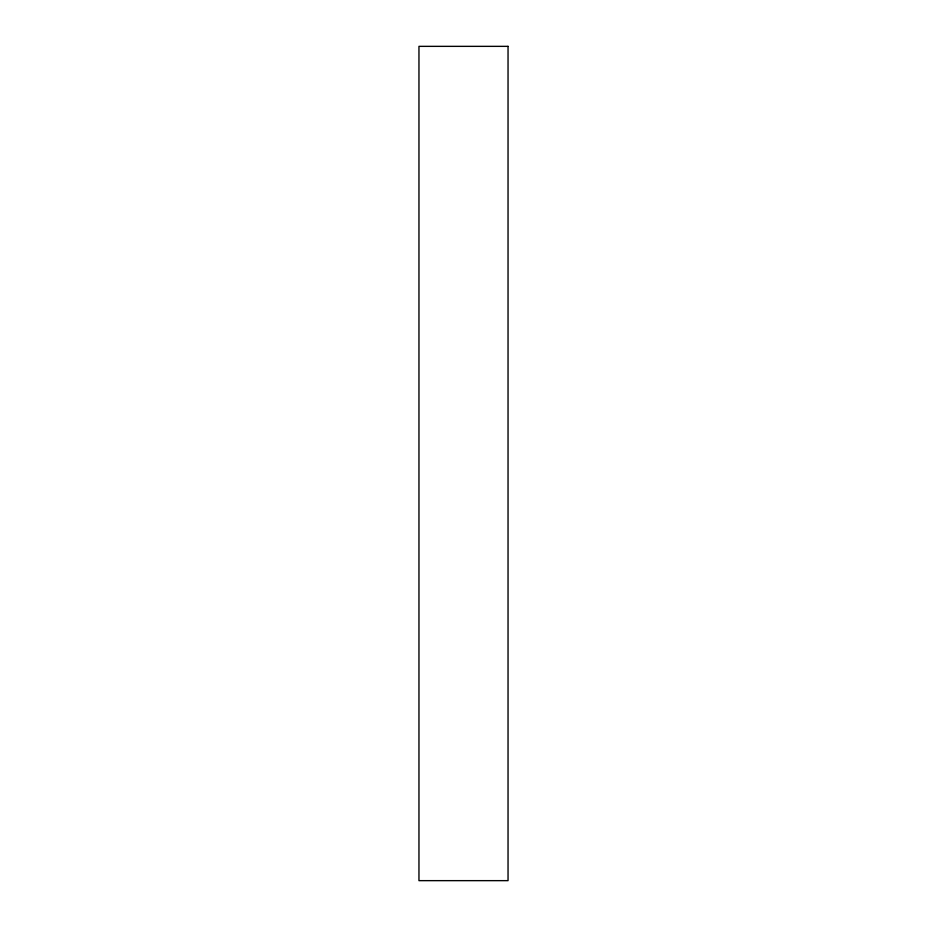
<?xml version="1.0" encoding="UTF-8"?>
<svg xmlns="http://www.w3.org/2000/svg" width="927" height="927" viewBox="0 0 927 927"><rect width="100%" height="100%" fill="white"/><g stroke="black" fill="none" stroke-linecap="round" stroke-linejoin="round"><path stroke-width="1.39" d="M508.042 46.35L418.958 46.35L418.958 880.65L508.042 880.65L508.042 46.35"/></g></svg>
